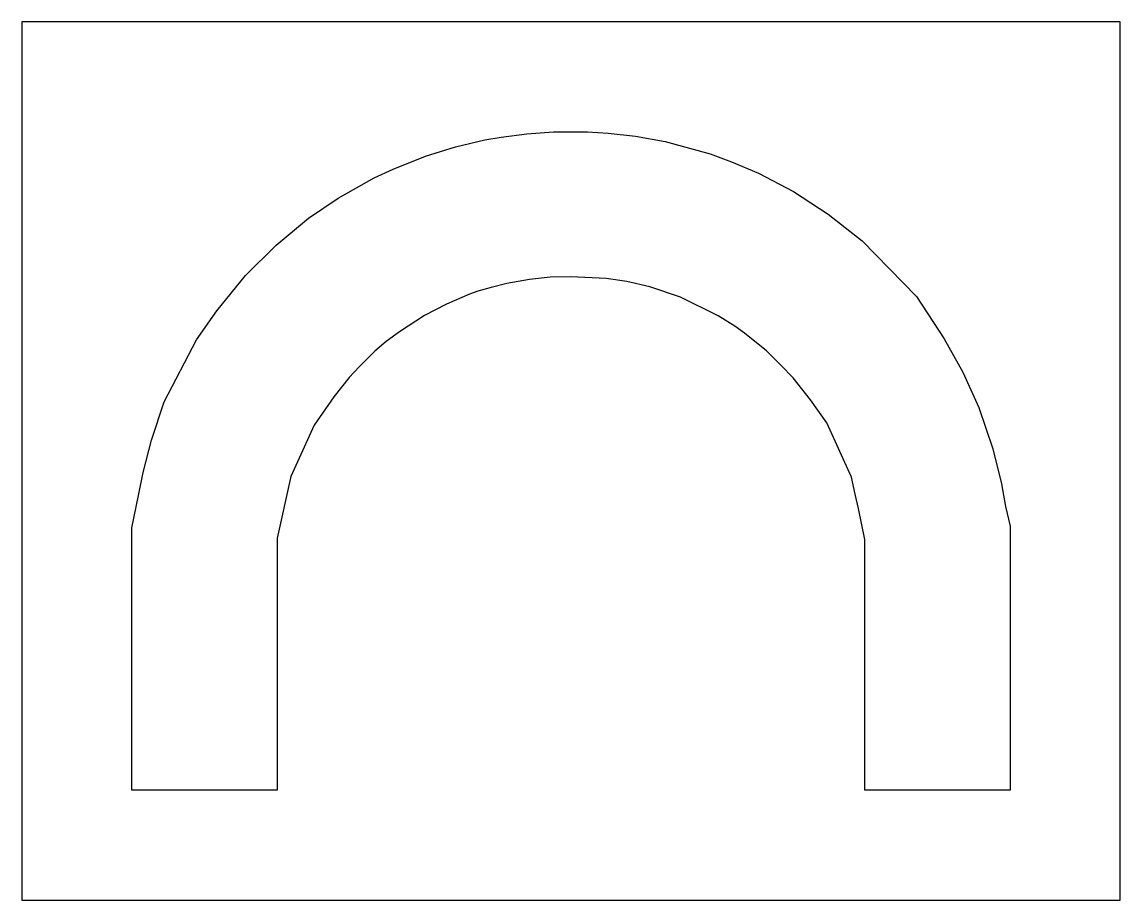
# Model space of a CAD drawing. Header units: inches. Extents: x 0 to 30, y 0 to 24.
import ezdxf

# ---------------------------------------------------------------- set-up
doc = ezdxf.new("R2010")
doc.units = ezdxf.units.IN
doc.header["$MEASUREMENT"] = 0
doc.layers.add('CUT', color=1, linetype='Continuous')

msp = doc.modelspace()

# ---------------------------------------------------------------- linework, layer by layer
at = {"layer": 'CUT'}
for points in [[(0, 0), (30, 0), (30, 24), (0, 24)], [(3.307, 11.689), (3.543, 12.566), (3.885, 13.617), (4.772, 15.311), (5.321, 16.1), (6.11, 17.067), (6.942, 17.898), (7.828, 18.634), (8.641, 19.188), (9.625, 19.738), (10.141, 19.977), (11.021, 20.336), (11.841, 20.587), (12.648, 20.775), (13.088, 20.853), (13.793, 20.942), (14.524, 20.998), (15.455, 21), (16.015, 20.959), (16.759, 20.876), (17.569, 20.731), (18.805, 20.397), (19.385, 20.179), (20.125, 19.864), (21.079, 19.362), (22.023, 18.745), (22.955, 18.022), (24.443, 16.494), (25.194, 15.341), (25.703, 14.424), (26.145, 13.462), (26.527, 12.335), (26.761, 11.373), (26.868, 10.759), (27, 10.223), (27, 3), (23.026, 3), (23.026, 9.852), (22.855, 10.703), (22.763, 11.092), (22.659, 11.558), (21.985, 13.04), (21.54, 13.671), (21.066, 14.275), (20.736, 14.623), (20.34, 15.008), (19.744, 15.491), (19.472, 15.688), (19.024, 15.968), (17.99, 16.474), (17.15, 16.759), (16.521, 16.902), (15.959, 16.988), (14.996, 17.031), (14.431, 17.023), (13.87, 16.964), (13.251, 16.849), (12.819, 16.74), (12.454, 16.639), (12.229, 16.557), (11.6, 16.285), (10.997, 15.976), (10.318, 15.531), (9.954, 15.262), (9.644, 14.998), (9.217, 14.576), (8.939, 14.279), (8.517, 13.755), (7.987, 12.98), (7.343, 11.578), (6.973, 9.887), (6.973, 3), (3, 3), (3, 10.17), (3.188, 11.059)]]:
    msp.add_lwpolyline(points, close=True, dxfattribs=at)

doc.saveas('drawing.dxf')
